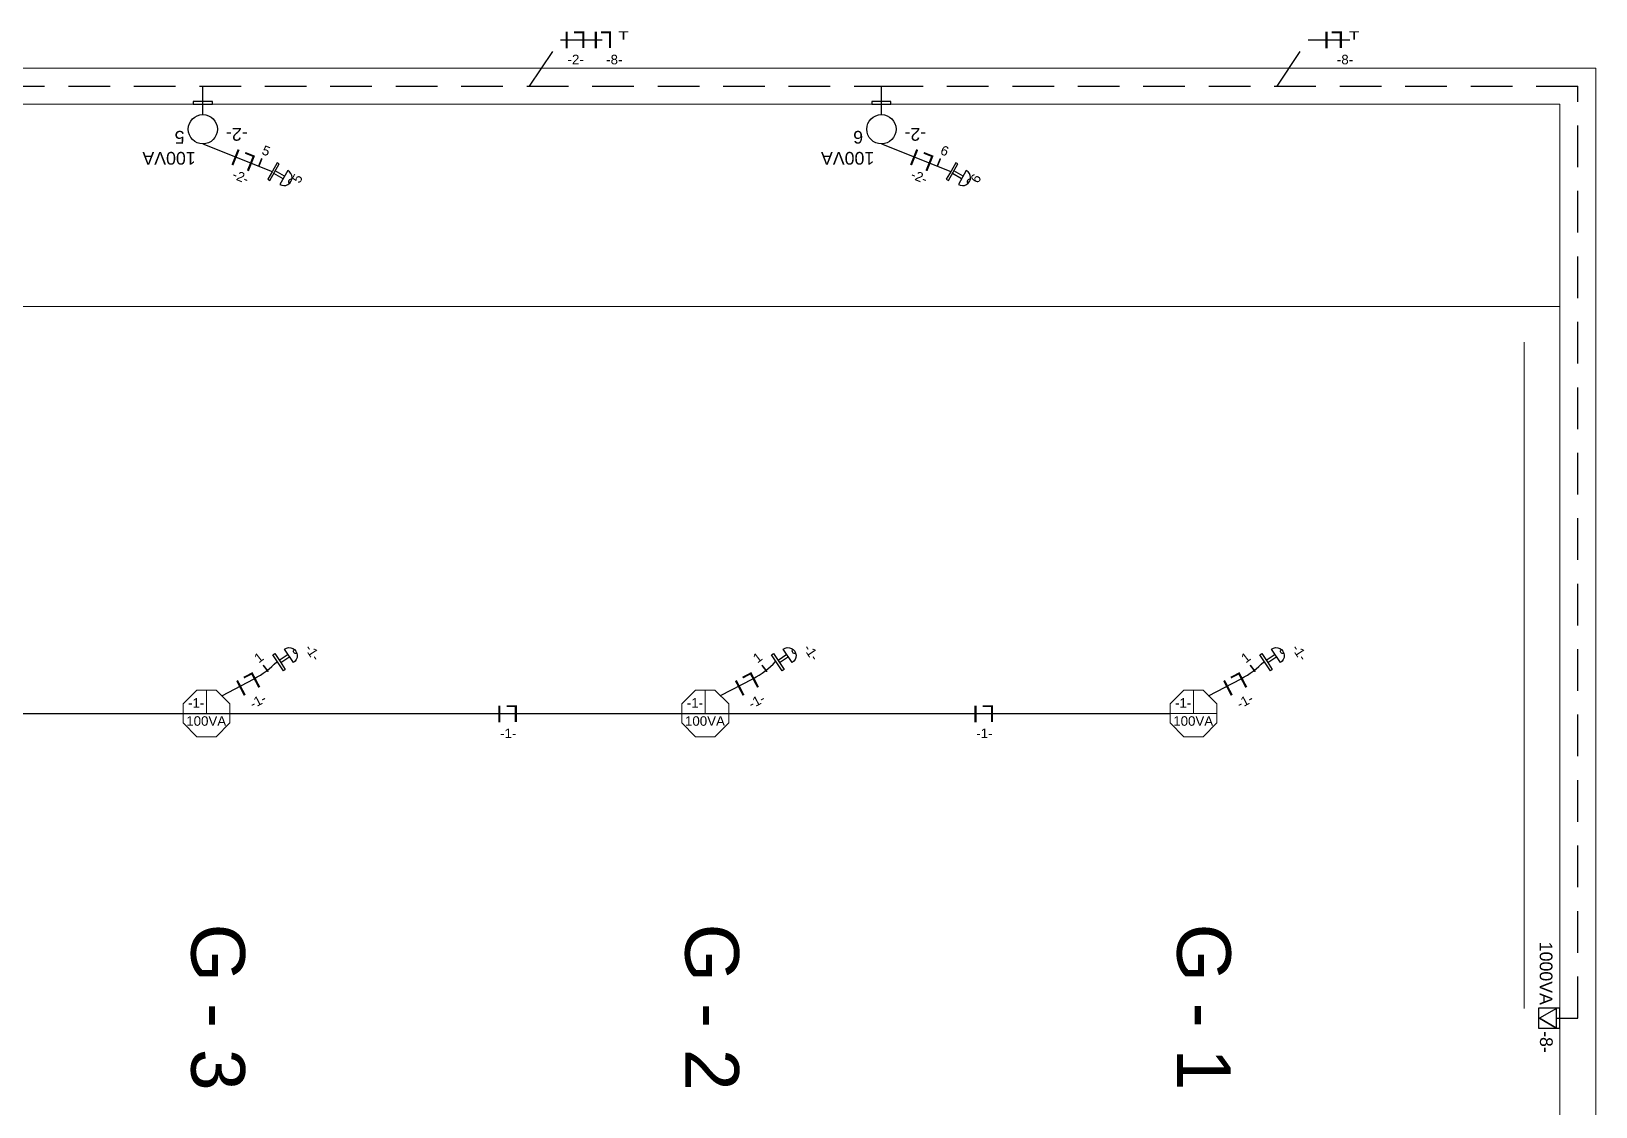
# Model space of a CAD drawing. Header units: millimetres. Extents: x 40 to 176, y -32 to 59.
# Drawn here: x 74 to 80.57, y -12.48 to -7.96 of the extents above; entities that cross this region are included whole.
import ezdxf
from ezdxf.enums import TextEntityAlignment as Align

# ---------------------------------------------------------------- set-up
doc = ezdxf.new("R2010")
doc.units = ezdxf.units.MM
doc.linetypes.add('HIDDEN', pattern=[0.375, 0.25, -0.125])
for name, color, linetype in [('1 - Circuitos', 7, 'Continuous'), ('5 - Identificadores', 7, 'Continuous'), ('7 - Eletroduto', 6, 'Continuous'), ('8 - Pontos de iluminação', 5, 'Continuous'), ('9 - Pontos de Tomadas', 240, 'Continuous'), ('Estacionamento', 30, 'Continuous'), ('Pontos de Tomadas', 240, 'Continuous')]:
    doc.layers.add(name, color=color, linetype=linetype)
doc.layers.add('4 - Edificação', color=8, linetype='Continuous', lineweight=20)
doc.styles.add('Arial0', font='arial.ttf', dxfattribs={"height": 3.14658})
doc.styles.get("Standard").update_dxf_attribs({"font": 'arial.ttf'})

# ---------------------------------------------------------------- blocks, each defined once
blk = doc.blocks.new('LAMPADA_TETO')
at = {"layer": '8 - Pontos de iluminação', "color": 5, "linetype": 'Continuous', "lineweight": 15, "true_color": 0x000005}
blk.add_lwpolyline([(0.0401, 0.0986), (-0.0412, 0.0986), (-0.0986, 0.0401), (-0.0986, -0.0395), (-0.0412, -0.098), (0.0401, -0.098), (0.0986, -0.0395), (0.0986, 0.0401)], close=True, dxfattribs=at)
for points in [[(0, 0), (0, 0.0986), (0, 0.0986)], [(0.0986, 0), (-0.0986, 0), (-0.0986, 0)]]:
    blk.add_lwpolyline(points, dxfattribs=at)
at = {"layer": '5 - Identificadores', "ltscale": 0.8}
blk.add_attdef('-N-', (-0.0775, 0.0247), '', height=0.04, dxfattribs=at)
at = {"layer": '5 - Identificadores', "ltscale": 0.8, "flags": 4}
blk.add_attdef('I', (0.0233, 0.025), '', height=0.04, dxfattribs=at)
blk.add_attdef('S-VA', text='', height=0.04, dxfattribs=at).set_placement((-0.0012, -0.0514), align=Align.CENTER)
blk = doc.blocks.new('SENSOR_DE_PRESENCA')
at = {"layer": '8 - Pontos de iluminação'}
for p, q in [((-0.006, -0.0546), (-0.006, -0.01)), ((0.006, -0.0546), (0.006, -0.01))]:
    blk.add_line(p, q, dxfattribs=at)
blk.add_lwpolyline([(0.04, -0.01), (0.04, 0), (0, 0), (-0.04, 0), (-0.04, -0.01), (0, -0.01)], close=True, dxfattribs=at)
blk.add_lwpolyline([(0.0336, -0.0546), (-0.0336, -0.0546, 1.045949)], format="xyb", close=True, dxfattribs=at)
blk.add_arc((0, -0.0897), 0.01, 8.55438, 171.44562, dxfattribs=at)
at = {"layer": '5 - Identificadores', "ltscale": 0.8}
blk.add_attdef('-1-', (0.009, -0.1258), '', height=0.04, dxfattribs=at)
blk = doc.blocks.new('CIRCUITO_LAMPADA')
at = {"layer": '1 - Circuitos', "color": 1}
blk.add_attdef('I', (-0.0831, -0.0365), '', height=0.07, dxfattribs=at)
at = {"layer": '1 - Circuitos', "color": 5}
blk.add_attdef('L', (0.0125, 0.035), '', height=0.07, rotation=180, dxfattribs=at)
at = {"layer": '5 - Identificadores', "ltscale": 0.8}
blk.add_attdef('-N-', (-0.066, -0.103), '', height=0.04, dxfattribs=at)
blk = doc.blocks.new('ARANDELA')
at = {"layer": '8 - Pontos de iluminação'}
for p, q in [((0, 0), (-0.04, 0)), ((-0.04, 0), (-0.04, -0.01)), ((0, 0.0446), (0, 0)), ((0.04, 0), (0, 0)), ((0.04, -0.01), (0.04, 0)), ((-0.04, -0.01), (0, -0.01)), ((0, -0.01), (0.04, -0.01))]:
    blk.add_line(p, q, dxfattribs=at)
blk.add_circle((0, 0.1059), 0.0614, dxfattribs=at)
at = {"layer": '5 - Identificadores', "color": 7, "style": 'Arial0', "flags": 4}
for tag, p in [('S', (0.0301, 0.2014)), ('-N-', (-0.1882, 0.1009)), ('R', (0.0769, 0.113))]:
    blk.add_attdef(tag, p, '', height=0.0534, dxfattribs=at)
blk = doc.blocks.new('CIRCUITO_SENSOR')
at = {"layer": '1 - Circuitos', "color": 1}
blk.add_attdef('I', (-0.0834, -0.0365), '', height=0.07, dxfattribs=at)
at = {"layer": '1 - Circuitos', "color": 5}
blk.add_attdef('L', (0.0121, 0.035), '', height=0.07, rotation=180, dxfattribs=at)
at = {"layer": '1 - Circuitos', "color": 3, "width": 1.5}
blk.add_attdef('I', (0.0245, 0.0004), '', height=0.035, dxfattribs=at)
at = {"layer": '5 - Identificadores', "ltscale": 0.8}
for tag, p in [('R', (0.024, 0.0518)), ('-N-', (-0.0534, -0.0891))]:
    blk.add_attdef(tag, p, '', height=0.04, dxfattribs=at)
blk = doc.blocks.new('CIRCUITO_TOMADA')
at = {"layer": '1 - Circuitos', "color": 1}
blk.add_attdef('I', (-0.074, -0.0364), '', height=0.07, dxfattribs=at)
at = {"layer": '1 - Circuitos', "color": 5}
blk.add_attdef('L', (0.0122, 0.035), '', height=0.07, rotation=180, dxfattribs=at)
at = {"layer": '1 - Circuitos', "color": 7, "width": 1.5}
blk.add_attdef('T', (0.0337, 0.0003), '', height=0.035, dxfattribs=at)
at = {"layer": '5 - Identificadores', "ltscale": 0.8}
blk.add_attdef('-N-', (-0.0167, -0.1035), '', height=0.04, dxfattribs=at)

msp = doc.modelspace()

# ---------------------------------------------------------------- linework, layer by layer
at = {"layer": '4 - Edificação', "color": 252}
for q in [(60.4708, -8.2677), (80.4208, -9.1177)]:
    msp.add_line((80.4208, -8.2677), q, dxfattribs=at)
at = {"layer": '4 - Edificação'}
for p, q in [((60.4708, -9.1177), (80.4208, -9.1177)), ((80.4208, -9.1177), (80.4208, -15.9677)), ((80.2708, -9.2677), (80.2708, -12.0677))]:
    msp.add_line(p, q, dxfattribs=at)
at = {"layer": '4 - Edificação', "color": 252}
msp.add_lwpolyline([(53.5708, -16.1177), (80.5708, -16.1177), (80.5708, -8.1177), (53.5708, -8.1177)], close=True, dxfattribs=at)
at = {"layer": '7 - Eletroduto', "linetype": 'HIDDEN', "ltscale": 0.7}
for p, q in [((76.0933, -8.1927), (76.2229, -7.9975)), ((76.2229, -7.9975), (76.4977, -7.9975)), ((79.2334, -8.1927), (79.363, -7.9975)), ((79.363, -7.9975), (79.6377, -7.9975)), ((58.2062, -8.1927), (77.5708, -8.1927)), ((74.7208, -8.2677), (74.7208, -8.1927)), ((77.5708, -8.2677), (77.5708, -8.1927)), ((77.5708, -8.1927), (80.4953, -8.1927)), ((80.4953, -12.1081), (80.4953, -8.1927))]:
    msp.add_line(p, q, dxfattribs=at)
at = {"layer": '7 - Eletroduto'}
for points in [[(70.5273, -10.8284), (74.3145, -10.8284)], [(74.3145, -10.8284), (78.7829, -10.8284)]]:
    msp.add_lwpolyline(points, dxfattribs=at)
at = {"layer": '8 - Pontos de iluminação'}
for points in [[(74.7999, -10.7534), (74.9364, -10.6821, 0.082035), (75.0316, -10.6105, -0.114062)], [(76.8946, -10.7533), (77.0311, -10.682, 0.082035), (77.1263, -10.6104, -0.114062)], [(78.9452, -10.7534), (79.0818, -10.6821, 0.082035), (79.177, -10.6105, -0.114062)]]:
    msp.add_lwpolyline(points, format="xyb", dxfattribs=at)
at = {"layer": '9 - Pontos de Tomadas', "color": 142}
for p, q in [((74.7208, -8.435), (75.0117, -8.5516)), ((77.5708, -8.435), (77.8617, -8.5516)), ((80.4203, -12.1081), (80.4953, -12.1081))]:
    msp.add_line(p, q, dxfattribs=at)
at = {"layer": 'Pontos de Tomadas', "linetype": 'Continuous'}
for p, q in [((80.4203, -12.0666), (80.3305, -12.0666)), ((80.3305, -12.0666), (80.3305, -12.1496)), ((80.4203, -12.1496), (80.4203, -12.0666)), ((80.3305, -12.1496), (80.4203, -12.1496))]:
    msp.add_line(p, q, dxfattribs=at)
at = {"layer": 'Pontos de Tomadas'}
for p, q in [((80.4067, -12.0673), (80.3352, -12.1086)), ((80.4067, -12.1498), (80.4067, -12.0673)), ((80.4067, -12.1498), (80.3352, -12.1086)), ((80.3352, -12.1086), (80.4067, -12.1498)), ((80.3352, -12.1086), (80.4067, -12.1498)), ((80.4067, -12.1086), (80.4204, -12.1086))]:
    msp.add_line(p, q, dxfattribs=at)

# ---------------------------------------------------------------- block references
at = {"layer": '8 - Pontos de iluminação', "color": 142}
ref = msp.add_blockref('LAMPADA_TETO', (74.7361, -10.8284), dxfattribs=at)
ref.add_attrib('-N-', '-1-', (74.6587, -10.8037), dxfattribs={"layer": '5 - Identificadores', "ltscale": 0.8, "height": 0.04})
ref.add_attrib('S-VA', '100VA', dxfattribs={"layer": '5 - Identificadores', "ltscale": 0.8, "height": 0.04}).set_placement((74.7349, -10.8798), align=Align.CENTER)
ref = msp.add_blockref('LAMPADA_TETO', (76.8309, -10.8284), dxfattribs=at)
ref.add_attrib('-N-', '-1-', (76.7534, -10.8037), dxfattribs={"layer": '5 - Identificadores', "ltscale": 0.8, "height": 0.04})
ref.add_attrib('S-VA', '100VA', dxfattribs={"layer": '5 - Identificadores', "ltscale": 0.8, "height": 0.04}).set_placement((76.8296, -10.8798), align=Align.CENTER)
ref = msp.add_blockref('LAMPADA_TETO', (78.8815, -10.8284), dxfattribs=at)
ref.add_attrib('-N-', '-1-', (78.804, -10.8037), dxfattribs={"layer": '5 - Identificadores', "ltscale": 0.8, "height": 0.04})
ref.add_attrib('S-VA', '100VA', dxfattribs={"layer": '5 - Identificadores', "ltscale": 0.8, "height": 0.04}).set_placement((78.8803, -10.8798), align=Align.CENTER)
at = {"layer": '9 - Pontos de Tomadas', "color": 142}
for name, p, values in [('CIRCUITO_LAMPADA', (76.3186, -7.9975), {'-N-': '-2-', 'L': 'L', 'I': 'I'}), ('CIRCUITO_TOMADA', (76.4315, -7.9975), {'T': 'T', '-N-': '-8-', 'L': 'L', 'I': 'I'}), ('CIRCUITO_TOMADA', (79.5004, -7.9975), {'T': 'T', '-N-': '-8-', 'L': 'L', 'I': 'I'})]:
    msp.add_blockref(name, p, dxfattribs=at).add_auto_attribs(values)
ref = msp.add_blockref('ARANDELA', (74.7208, -8.2677), dxfattribs=dict(at, rotation=180))
ref.add_attrib('S', '100VA', (74.6908, -8.469), dxfattribs={"layer": '5 - Identificadores', "color": 7, "height": 0.05338, "rotation": 180, "style": 'Arial0'})
ref.add_attrib('-N-', '-2-', (74.909, -8.3686), dxfattribs={"layer": '5 - Identificadores', "color": 7, "height": 0.05338, "rotation": 180, "style": 'Arial0'})
ref.add_attrib('R', '5', (74.6439, -8.3806), dxfattribs={"layer": '5 - Identificadores', "color": 7, "height": 0.0534, "rotation": 180, "style": 'Arial0'})
ref = msp.add_blockref('ARANDELA', (77.5708, -8.2677), dxfattribs=dict(at, rotation=180))
ref.add_attrib('S', '100VA', (77.5408, -8.469), dxfattribs={"layer": '5 - Identificadores', "color": 7, "height": 0.05338, "rotation": 180, "style": 'Arial0'})
ref.add_attrib('-N-', '-2-', (77.759, -8.3686), dxfattribs={"layer": '5 - Identificadores', "color": 7, "height": 0.05338, "rotation": 180, "style": 'Arial0'})
ref.add_attrib('R', '6', (77.4939, -8.3806), dxfattribs={"layer": '5 - Identificadores', "color": 7, "height": 0.0534, "rotation": 180, "style": 'Arial0'})
ref = msp.add_blockref('CIRCUITO_SENSOR', (74.9233, -8.5162), dxfattribs=dict(at, rotation=338.1516625493459))
ref.add_attrib('R', '5', (74.9648, -8.477), dxfattribs={"layer": '5 - Identificadores', "ltscale": 0.8, "height": 0.04, "rotation": 338.15166})
ref.add_attrib('I', 'I', (74.9462, -8.525), dxfattribs={"layer": '1 - Circuitos', "color": 3, "height": 0.035, "rotation": 338.15166, "width": 1.5})
ref.add_attrib('I', 'I', (74.8324, -8.519), dxfattribs={"layer": '1 - Circuitos', "color": 1, "height": 0.07, "rotation": 338.15166})
ref.add_attrib('L', 'L', (74.9476, -8.4882), dxfattribs={"layer": '1 - Circuitos', "color": 5, "height": 0.07, "rotation": 158.15166})
ref.add_attrib('-N-', '-2-', (74.8406, -8.579), dxfattribs={"layer": '5 - Identificadores', "ltscale": 0.8, "height": 0.04, "rotation": 338.15166})
ref = msp.add_blockref('CIRCUITO_SENSOR', (77.7733, -8.5162), dxfattribs=dict(at, rotation=338.1516625493459))
ref.add_attrib('R', '6', (77.8148, -8.477), dxfattribs={"layer": '5 - Identificadores', "ltscale": 0.8, "height": 0.04, "rotation": 338.15166})
ref.add_attrib('I', 'I', (77.7962, -8.525), dxfattribs={"layer": '1 - Circuitos', "color": 3, "height": 0.035, "rotation": 338.15166, "width": 1.5})
ref.add_attrib('I', 'I', (77.6824, -8.519), dxfattribs={"layer": '1 - Circuitos', "color": 1, "height": 0.07, "rotation": 338.15166})
ref.add_attrib('L', 'L', (77.7976, -8.4882), dxfattribs={"layer": '1 - Circuitos', "color": 5, "height": 0.07, "rotation": 158.15166})
ref.add_attrib('-N-', '-2-', (77.6906, -8.579), dxfattribs={"layer": '5 - Identificadores', "ltscale": 0.8, "height": 0.04, "rotation": 338.15166})
for name, p, rotation, values in [('SENSOR_DE_PRESENCA', (75.0131, -8.5493), 60.27369562504459, {'-1-': '5'}), ('SENSOR_DE_PRESENCA', (77.8631, -8.5493), 60.27369562504459, {'-1-': '6'}), ('CIRCUITO_LAMPADA', (74.9417, -10.6873), 27.56907309342951, {'-N-': '-1-', 'L': 'L', 'I': 'I'}), ('CIRCUITO_LAMPADA', (77.0365, -10.6873), 27.56907309342951, {'-N-': '-1-', 'L': 'L', 'I': 'I'}), ('CIRCUITO_LAMPADA', (79.0871, -10.6873), 27.56907309342951, {'-N-': '-1-', 'L': 'L', 'I': 'I'}), ('CIRCUITO_LAMPADA', (76.0353, -10.8284), 359.9962646420728, {'-N-': '-1-', 'L': 'L', 'I': 'I'}), ('CIRCUITO_LAMPADA', (78.0353, -10.8284), 359.9962646420728, {'-N-': '-1-', 'L': 'L', 'I': 'I'})]:
    msp.add_blockref(name, p, dxfattribs=dict(at, rotation=rotation)).add_auto_attribs(values)
ref = msp.add_blockref('SENSOR_DE_PRESENCA', (75.0369, -10.6157), dxfattribs=dict(at, xscale=-1, rotation=123.3137945393119))
ref.add_attrib('-1-', '-1-', (75.147, -10.5541), dxfattribs={"layer": '5 - Identificadores', "ltscale": 0.8, "height": 0.04, "rotation": 303.31379})
ref = msp.add_blockref('SENSOR_DE_PRESENCA', (77.1316, -10.6157), dxfattribs=dict(at, xscale=-1, rotation=123.3137945393119))
ref.add_attrib('-1-', '-1-', (77.2417, -10.5541), dxfattribs={"layer": '5 - Identificadores', "ltscale": 0.8, "height": 0.04, "rotation": 303.31379})
ref = msp.add_blockref('SENSOR_DE_PRESENCA', (79.1823, -10.6157), dxfattribs=dict(at, xscale=-1, rotation=123.3137945393119))
ref.add_attrib('-1-', '-1-', (79.2924, -10.5541), dxfattribs={"layer": '5 - Identificadores', "ltscale": 0.8, "height": 0.04, "rotation": 303.31379})

# ---------------------------------------------------------------- texts
at = {"layer": '1 - Circuitos', "color": 3, "width": 1.5}
for p in [(74.9875, -10.6589), (77.0822, -10.6589), (79.1329, -10.6589)]:
    msp.add_attdef('I', p, 'I', height=0.035, rotation=37.65577, dxfattribs=at)
at = {"layer": '5 - Identificadores', "color": 7, "style": 'Arial0'}
for s, p in [('1000VA', (80.3357, -11.7871)), ('-8-', (80.3367, -12.1626))]:
    msp.add_text(s, height=0.05338, rotation=270, dxfattribs=at).set_placement(p)
at = {"layer": '5 - Identificadores', "ltscale": 0.8}
for p in [(74.9557, -10.6186), (77.0504, -10.6186), (79.101, -10.6186)]:
    msp.add_attdef('1', p, '2', height=0.04, rotation=37.65577, dxfattribs=at)
at = {"layer": 'Estacionamento', "style": 'Arial0'}
for s, height, p in [('G - 3', 0.2259, (74.6719, -11.7112)), ('G - 2', 0.2259, (76.7467, -11.7112)), ('G - 1', 0.22534, (78.8128, -11.7112))]:
    msp.add_text(s, height=height, rotation=270, dxfattribs=at).set_placement(p)

doc.saveas('drawing.dxf')
